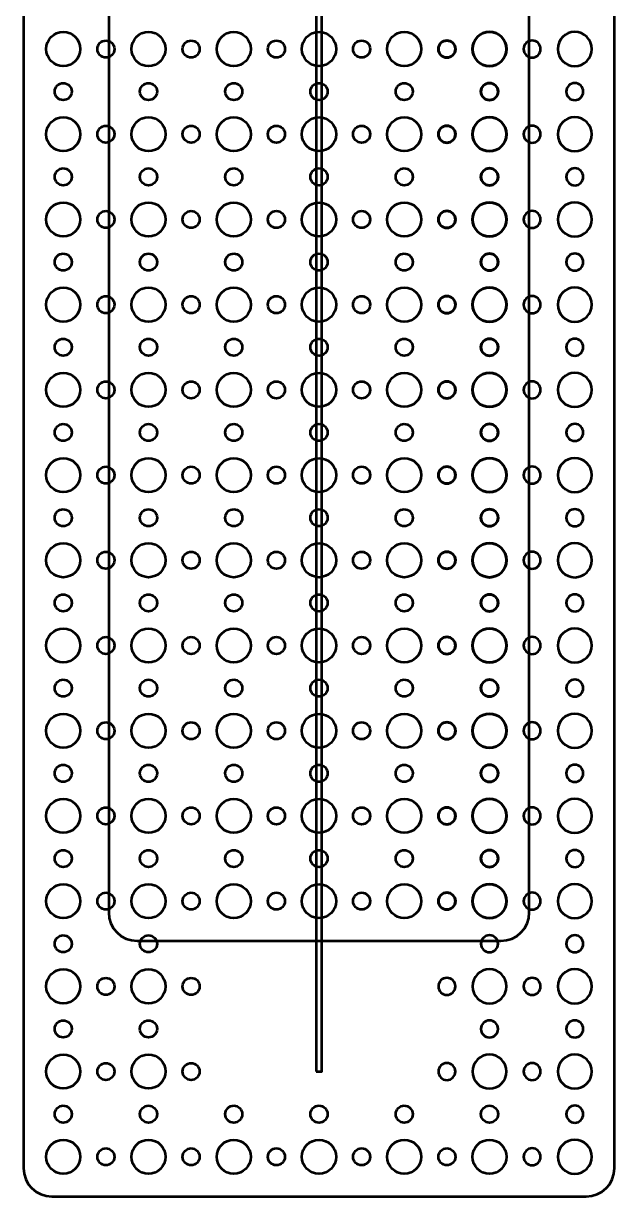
# Model space of a CAD drawing. Header units: centimetres. Extents: x -120 to 105, y -79 to 117.
# Drawn here: x 9.8 to 20.2, y -33.7 to -13.05 of the extents above; entities that cross this region are included whole.
import ezdxf

# ---------------------------------------------------------------- set-up
doc = ezdxf.new("R2010")
doc.units = ezdxf.units.CM
doc.header["$MEASUREMENT"] = 0
doc.layers.add('Layer 1', color=7, linetype='Continuous')

msp = doc.modelspace()

# ---------------------------------------------------------------- linework, layer by layer
at = {"layer": 'Layer 1', "lineweight": 53}
msp.add_lwpolyline([(14.95, -31.5001), (15.05, -31.5001), (15.05, 1.4999), (14.95, 1.4999), (14.95, -31.5001)], close=True, dxfattribs=at)
for centre, major_axis in [((10.50001, -13.50001), (0, 0.30001)), ((12.00001, -13.50001), (0, 0.30001)), ((11.25, -13.5), (0, 0.15)), ((12.75, -13.5), (0, 0.15)), ((10.5, -14.25), (0, 0.15)), ((12, -14.25), (0, 0.15)), ((10.50001, -15.00001), (0, 0.30001)), ((11.25, -15), (0, 0.15)), ((12.00001, -15.00001), (0, 0.30001)), ((12.75, -15), (0, 0.15)), ((10.5, -15.75), (0, 0.15)), ((12, -15.75), (0, 0.15)), ((10.50001, -16.50001), (0, 0.30001)), ((12.00001, -16.50001), (0, 0.30001)), ((11.25, -16.5), (0, 0.15)), ((12.75, -16.5), (0, 0.15)), ((10.5, -17.25), (0, 0.15)), ((12, -17.25), (0, 0.15)), ((10.50001, -18.00001), (0, 0.30001)), ((12.00001, -18.00001), (0, 0.30001)), ((11.25, -18), (0, 0.15)), ((12.75, -18), (0, 0.15)), ((10.5, -18.75), (0, 0.15)), ((12, -18.75), (0, 0.15)), ((10.50001, -19.50001), (0, 0.30001)), ((12.00001, -19.50001), (0, 0.30001)), ((11.25, -19.5), (0, 0.15)), ((12.75, -19.5), (0, 0.15)), ((10.5, -20.25), (0, 0.15)), ((12, -20.25), (0, 0.15)), ((10.50001, -21.00001), (0, 0.30001)), ((11.25, -21), (0, 0.15)), ((12.00001, -21.00001), (0, 0.30001)), ((12.75, -21), (0, 0.15)), ((10.5, -21.75), (0, 0.15)), ((12, -21.75), (0, 0.15)), ((10.50001, -22.50001), (0, 0.30001)), ((12.00001, -22.50001), (0, 0.30001)), ((11.25, -22.5), (0, 0.15)), ((12.75, -22.5), (0, 0.15)), ((10.5, -23.25), (0, 0.15)), ((12, -23.25), (0, 0.15)), ((10.50001, -24.00001), (0, 0.30001)), ((12.00001, -24.00001), (0, 0.30001)), ((11.25, -24), (0, 0.15)), ((12.75, -24), (0, 0.15)), ((10.5, -24.75), (0, 0.15)), ((12, -24.75), (0, 0.15)), ((10.50001, -25.50001), (0, 0.30001)), ((11.25, -25.5), (0, 0.15)), ((12.00001, -25.50001), (0, 0.30001)), ((12.75, -25.5), (0, 0.15)), ((10.5, -26.25), (0, 0.15)), ((12, -26.25), (0, 0.15)), ((10.50001, -27.00001), (0, 0.30001)), ((12.00001, -27.00001), (0, 0.30001)), ((11.25, -27), (0, 0.15)), ((12.75, -27), (0, 0.15)), ((10.5, -27.75), (0, 0.15)), ((12, -27.75), (0, 0.15)), ((10.50001, -28.50001), (0, 0.30001)), ((12.00001, -28.50001), (0, 0.30001)), ((11.25, -28.5), (0, 0.15)), ((12.75, -28.5), (0, 0.15)), ((10.5, -29.25), (0, 0.15)), ((12, -29.25), (0, 0.15)), ((10.50001, -30.00001), (0, 0.30001)), ((12.00001, -30.00001), (0, 0.30001)), ((11.25, -30), (0, 0.15)), ((12.75, -30), (0, 0.15)), ((10.5, -30.75), (0, 0.15)), ((12, -30.75), (0, 0.15)), ((10.50001, -31.50001), (0, 0.30001)), ((11.25, -31.5), (0, 0.15)), ((12.00001, -31.50001), (0, 0.30001)), ((12.75, -31.5), (0, 0.15)), ((10.5, -32.25), (0, 0.15)), ((12, -32.25), (0, 0.15)), ((13.5, -32.25), (0, 0.15)), ((15, -32.25), (0, 0.15)), ((16.5, -32.25), (0, 0.15)), ((18, -32.25), (0, 0.15)), ((10.50001, -33.00001), (0, 0.30001)), ((12.00001, -33.00001), (0, 0.30001)), ((13.50001, -33.00001), (0, 0.30001)), ((15.00001, -33.00001), (0, 0.30001)), ((16.50001, -33.00001), (0, 0.30001)), ((18.00001, -33.00001), (0, 0.30001)), ((11.25, -33), (0, 0.15)), ((12.75, -33), (0, 0.15)), ((14.25, -33), (0, 0.15)), ((15.75, -33), (0, 0.15)), ((17.25, -33), (0, 0.15))]:
    msp.add_ellipse(centre, major_axis=major_axis, ratio=1, dxfattribs=at)
at = {"layer": 'Layer 1', "color": 4, "lineweight": 53}
for centre, major_axis in [((12.00001, -13.50001), (0, 0.30001)), ((13.50001, -13.50001), (0, 0.30001)), ((15.00001, -13.50001), (0, 0.30001)), ((16.50001, -13.50001), (0, 0.30001)), ((18.00001, -13.50001), (0, 0.30001)), ((12.75, -13.5), (0, 0.15)), ((14.25, -13.5), (0, 0.15)), ((15.75, -13.5), (0, 0.15)), ((17.25, -13.5), (0, 0.15)), ((12, -14.25), (0, 0.15)), ((13.5, -14.25), (0, 0.15)), ((15, -14.25), (0, 0.15)), ((16.5, -14.25), (0, 0.15)), ((18, -14.25), (0, 0.15)), ((12.00001, -15.00001), (0, 0.30001)), ((12.75, -15), (0, 0.15)), ((13.50001, -15.00001), (0, 0.30001)), ((14.25, -15), (0, 0.15)), ((15.00001, -15.00001), (0, 0.30001)), ((15.75, -15), (0, 0.15)), ((16.50001, -15.00001), (0, 0.30001)), ((17.25, -15), (0, 0.15)), ((18.00001, -15.00001), (0, 0.30001)), ((12, -15.75), (0, 0.15)), ((13.5, -15.75), (0, 0.15)), ((15, -15.75), (0, 0.15)), ((16.5, -15.75), (0, 0.15)), ((18, -15.75), (0, 0.15)), ((12.00001, -16.50001), (0, 0.30001)), ((13.50001, -16.50001), (0, 0.30001)), ((15.00001, -16.50001), (0, 0.30001)), ((16.50001, -16.50001), (0, 0.30001)), ((18.00001, -16.50001), (0, 0.30001)), ((12.75, -16.5), (0, 0.15)), ((14.25, -16.5), (0, 0.15)), ((15.75, -16.5), (0, 0.15)), ((17.25, -16.5), (0, 0.15)), ((12, -17.25), (0, 0.15)), ((13.5, -17.25), (0, 0.15)), ((15, -17.25), (0, 0.15)), ((16.5, -17.25), (0, 0.15)), ((18, -17.25), (0, 0.15)), ((12.00001, -18.00001), (0, 0.30001)), ((13.50001, -18.00001), (0, 0.30001)), ((15.00001, -18.00001), (0, 0.30001)), ((16.50001, -18.00001), (0, 0.30001)), ((18.00001, -18.00001), (0, 0.30001)), ((12.75, -18), (0, 0.15)), ((14.25, -18), (0, 0.15)), ((15.75, -18), (0, 0.15)), ((17.25, -18), (0, 0.15)), ((12, -18.75), (0, 0.15)), ((13.5, -18.75), (0, 0.15)), ((15, -18.75), (0, 0.15)), ((16.5, -18.75), (0, 0.15)), ((18, -18.75), (0, 0.15)), ((12.00001, -19.50001), (0, 0.30001)), ((13.50001, -19.50001), (0, 0.30001)), ((15.00001, -19.50001), (0, 0.30001)), ((16.50001, -19.50001), (0, 0.30001)), ((18.00001, -19.50001), (0, 0.30001)), ((12.75, -19.5), (0, 0.15)), ((14.25, -19.5), (0, 0.15)), ((15.75, -19.5), (0, 0.15)), ((17.25, -19.5), (0, 0.15)), ((12, -20.25), (0, 0.15)), ((13.5, -20.25), (0, 0.15)), ((15, -20.25), (0, 0.15)), ((16.5, -20.25), (0, 0.15)), ((18, -20.25), (0, 0.15)), ((12.00001, -21.00001), (0, 0.30001)), ((12.75, -21), (0, 0.15)), ((13.50001, -21.00001), (0, 0.30001)), ((14.25, -21), (0, 0.15)), ((15.00001, -21.00001), (0, 0.30001)), ((15.75, -21), (0, 0.15)), ((16.50001, -21.00001), (0, 0.30001)), ((17.25, -21), (0, 0.15)), ((18.00001, -21.00001), (0, 0.30001)), ((12, -21.75), (0, 0.15)), ((13.5, -21.75), (0, 0.15)), ((15, -21.75), (0, 0.15)), ((16.5, -21.75), (0, 0.15)), ((18, -21.75), (0, 0.15)), ((12.00001, -22.50001), (0, 0.30001)), ((13.50001, -22.50001), (0, 0.30001)), ((15.00001, -22.50001), (0, 0.30001)), ((16.50001, -22.50001), (0, 0.30001)), ((18.00001, -22.50001), (0, 0.30001)), ((12.75, -22.5), (0, 0.15)), ((14.25, -22.5), (0, 0.15)), ((15.75, -22.5), (0, 0.15)), ((17.25, -22.5), (0, 0.15)), ((12, -23.25), (0, 0.15)), ((13.5, -23.25), (0, 0.15)), ((15, -23.25), (0, 0.15)), ((16.5, -23.25), (0, 0.15)), ((18, -23.25), (0, 0.15)), ((12.00001, -24.00001), (0, 0.30001)), ((13.50001, -24.00001), (0, 0.30001)), ((15.00001, -24.00001), (0, 0.30001)), ((16.50001, -24.00001), (0, 0.30001)), ((18.00001, -24.00001), (0, 0.30001)), ((12.75, -24), (0, 0.15)), ((14.25, -24), (0, 0.15)), ((15.75, -24), (0, 0.15)), ((17.25, -24), (0, 0.15)), ((12, -24.75), (0, 0.15)), ((13.5, -24.75), (0, 0.15)), ((15, -24.75), (0, 0.15)), ((16.5, -24.75), (0, 0.15)), ((18, -24.75), (0, 0.15)), ((12.00001, -25.50001), (0, 0.30001)), ((12.75, -25.5), (0, 0.15)), ((13.50001, -25.50001), (0, 0.30001)), ((14.25, -25.5), (0, 0.15)), ((15.00001, -25.50001), (0, 0.30001)), ((15.75, -25.5), (0, 0.15)), ((16.50001, -25.50001), (0, 0.30001)), ((17.25, -25.5), (0, 0.15)), ((18.00001, -25.50001), (0, 0.30001)), ((12, -26.25), (0, 0.15)), ((13.5, -26.25), (0, 0.15)), ((15, -26.25), (0, 0.15)), ((16.5, -26.25), (0, 0.15)), ((18, -26.25), (0, 0.15)), ((12.00001, -27.00001), (0, 0.30001)), ((13.50001, -27.00001), (0, 0.30001)), ((15.00001, -27.00001), (0, 0.30001)), ((16.50001, -27.00001), (0, 0.30001)), ((18.00001, -27.00001), (0, 0.30001)), ((12.75, -27), (0, 0.15)), ((14.25, -27), (0, 0.15)), ((15.75, -27), (0, 0.15)), ((17.25, -27), (0, 0.15)), ((12, -27.75), (0, 0.15)), ((13.5, -27.75), (0, 0.15)), ((15, -27.75), (0, 0.15)), ((16.5, -27.75), (0, 0.15)), ((18, -27.75), (0, 0.15)), ((12.00001, -28.50001), (0, 0.30001)), ((13.50001, -28.50001), (0, 0.30001)), ((15.00001, -28.50001), (0, 0.30001)), ((16.50001, -28.50001), (0, 0.30001)), ((18.00001, -28.50001), (0, 0.30001)), ((12.75, -28.5), (0, 0.15)), ((14.25, -28.5), (0, 0.15)), ((15.75, -28.5), (0, 0.15)), ((17.25, -28.5), (0, 0.15))]:
    msp.add_ellipse(centre, major_axis=major_axis, ratio=1, dxfattribs=at)
at = {"layer": 'Layer 1', "lineweight": 53}
for points, knots in [([(9.8, -33.2), (9.8, -33.2), (9.8, 6.2), (9.8, 6.2), (9.8, 6.2), (9.8, 6.47614), (10.02386, 6.7), (10.3, 6.7), (10.3, 6.7), (10.3, 6.7), (19.7, 6.7), (19.7, 6.7), (19.7, 6.7), (19.97614, 6.7), (20.2, 6.47614), (20.2, 6.2), (20.2, 6.2), (20.2, 6.2), (20.2, -33.2), (20.2, -33.2), (20.2, -33.2), (20.2, -33.47614), (19.97614, -33.7), (19.7, -33.7), (19.7, -33.7), (19.7, -33.7), (10.3, -33.7), (10.3, -33.7), (10.3, -33.7), (10.02386, -33.7), (9.8, -33.47614), (9.8, -33.2)], [0, 0, 0, 0, 0.11111111, 0.11111111, 0.11111111, 0.11111111, 0.22222222, 0.22222222, 0.22222222, 0.22222222, 0.33333333, 0.33333333, 0.33333333, 0.33333333, 0.44444444, 0.44444444, 0.44444444, 0.44444444, 0.55555556, 0.55555556, 0.55555556, 0.55555556, 0.66666667, 0.66666667, 0.66666667, 0.66666667, 0.77777778, 0.77777778, 0.77777778, 0.77777778, 1, 1, 1, 1]), ([(18, -13.8), (17.83431, -13.8), (17.7, -13.66569), (17.7, -13.5), (17.7, -13.5), (17.7, -13.33431), (17.83431, -13.2), (18, -13.2), (18, -13.2), (18.16569, -13.2), (18.3, -13.33431), (18.3, -13.5), (18.3, -13.5), (18.3, -13.66569), (18.16569, -13.8), (18, -13.8)], [0, 0, 0, 0, 0.2, 0.2, 0.2, 0.2, 0.4, 0.4, 0.4, 0.4, 0.6, 0.6, 0.6, 0.6, 1, 1, 1, 1]), ([(19.5, -13.8), (19.33431, -13.8), (19.2, -13.66569), (19.2, -13.5), (19.2, -13.5), (19.2, -13.33431), (19.33431, -13.2), (19.5, -13.2), (19.5, -13.2), (19.66569, -13.2), (19.8, -13.33431), (19.8, -13.5), (19.8, -13.5), (19.8, -13.66569), (19.66569, -13.8), (19.5, -13.8)], [0, 0, 0, 0, 0.2, 0.2, 0.2, 0.2, 0.4, 0.4, 0.4, 0.4, 0.6, 0.6, 0.6, 0.6, 1, 1, 1, 1]), ([(17.25, -13.65), (17.16716, -13.65), (17.1, -13.58284), (17.1, -13.5), (17.1, -13.5), (17.1, -13.41716), (17.16716, -13.35), (17.25, -13.35), (17.25, -13.35), (17.33284, -13.35), (17.4, -13.41716), (17.4, -13.5), (17.4, -13.5), (17.4, -13.58284), (17.33284, -13.65), (17.25, -13.65)], [0, 0, 0, 0, 0.2, 0.2, 0.2, 0.2, 0.4, 0.4, 0.4, 0.4, 0.6, 0.6, 0.6, 0.6, 1, 1, 1, 1]), ([(18.75, -13.65), (18.66716, -13.65), (18.6, -13.58284), (18.6, -13.5), (18.6, -13.5), (18.6, -13.41716), (18.66716, -13.35), (18.75, -13.35), (18.75, -13.35), (18.83284, -13.35), (18.9, -13.41716), (18.9, -13.5), (18.9, -13.5), (18.9, -13.58284), (18.83284, -13.65), (18.75, -13.65)], [0, 0, 0, 0, 0.2, 0.2, 0.2, 0.2, 0.4, 0.4, 0.4, 0.4, 0.6, 0.6, 0.6, 0.6, 1, 1, 1, 1]), ([(18, -14.4), (17.91716, -14.4), (17.85, -14.33284), (17.85, -14.25), (17.85, -14.25), (17.85, -14.16716), (17.91716, -14.1), (18, -14.1), (18, -14.1), (18.08284, -14.1), (18.15, -14.16716), (18.15, -14.25), (18.15, -14.25), (18.15, -14.33284), (18.08284, -14.4), (18, -14.4)], [0, 0, 0, 0, 0.2, 0.2, 0.2, 0.2, 0.4, 0.4, 0.4, 0.4, 0.6, 0.6, 0.6, 0.6, 1, 1, 1, 1]), ([(19.5, -14.4), (19.41716, -14.4), (19.35, -14.33284), (19.35, -14.25), (19.35, -14.25), (19.35, -14.16716), (19.41716, -14.1), (19.5, -14.1), (19.5, -14.1), (19.58284, -14.1), (19.65, -14.16716), (19.65, -14.25), (19.65, -14.25), (19.65, -14.33284), (19.58284, -14.4), (19.5, -14.4)], [0, 0, 0, 0, 0.2, 0.2, 0.2, 0.2, 0.4, 0.4, 0.4, 0.4, 0.6, 0.6, 0.6, 0.6, 1, 1, 1, 1]), ([(17.25, -15.15), (17.16716, -15.15), (17.1, -15.08284), (17.1, -15), (17.1, -15), (17.1, -14.91716), (17.16716, -14.85), (17.25, -14.85), (17.25, -14.85), (17.33284, -14.85), (17.4, -14.91716), (17.4, -15), (17.4, -15), (17.4, -15.08284), (17.33284, -15.15), (17.25, -15.15)], [0, 0, 0, 0, 0.2, 0.2, 0.2, 0.2, 0.4, 0.4, 0.4, 0.4, 0.6, 0.6, 0.6, 0.6, 1, 1, 1, 1]), ([(18, -15.3), (17.83431, -15.3), (17.7, -15.16569), (17.7, -15), (17.7, -15), (17.7, -14.83431), (17.83431, -14.7), (18, -14.7), (18, -14.7), (18.16569, -14.7), (18.3, -14.83431), (18.3, -15), (18.3, -15), (18.3, -15.16569), (18.16569, -15.3), (18, -15.3)], [0, 0, 0, 0, 0.2, 0.2, 0.2, 0.2, 0.4, 0.4, 0.4, 0.4, 0.6, 0.6, 0.6, 0.6, 1, 1, 1, 1]), ([(18.75, -15.15), (18.66716, -15.15), (18.6, -15.08284), (18.6, -15), (18.6, -15), (18.6, -14.91716), (18.66716, -14.85), (18.75, -14.85), (18.75, -14.85), (18.83284, -14.85), (18.9, -14.91716), (18.9, -15), (18.9, -15), (18.9, -15.08284), (18.83284, -15.15), (18.75, -15.15)], [0, 0, 0, 0, 0.2, 0.2, 0.2, 0.2, 0.4, 0.4, 0.4, 0.4, 0.6, 0.6, 0.6, 0.6, 1, 1, 1, 1]), ([(19.5, -15.3), (19.33431, -15.3), (19.2, -15.16569), (19.2, -15), (19.2, -15), (19.2, -14.83431), (19.33431, -14.7), (19.5, -14.7), (19.5, -14.7), (19.66569, -14.7), (19.8, -14.83431), (19.8, -15), (19.8, -15), (19.8, -15.16569), (19.66569, -15.3), (19.5, -15.3)], [0, 0, 0, 0, 0.2, 0.2, 0.2, 0.2, 0.4, 0.4, 0.4, 0.4, 0.6, 0.6, 0.6, 0.6, 1, 1, 1, 1]), ([(18, -15.9), (17.91716, -15.9), (17.85, -15.83284), (17.85, -15.75), (17.85, -15.75), (17.85, -15.66716), (17.91716, -15.6), (18, -15.6), (18, -15.6), (18.08284, -15.6), (18.15, -15.66716), (18.15, -15.75), (18.15, -15.75), (18.15, -15.83284), (18.08284, -15.9), (18, -15.9)], [0, 0, 0, 0, 0.2, 0.2, 0.2, 0.2, 0.4, 0.4, 0.4, 0.4, 0.6, 0.6, 0.6, 0.6, 1, 1, 1, 1]), ([(19.5, -15.9), (19.41716, -15.9), (19.35, -15.83284), (19.35, -15.75), (19.35, -15.75), (19.35, -15.66716), (19.41716, -15.6), (19.5, -15.6), (19.5, -15.6), (19.58284, -15.6), (19.65, -15.66716), (19.65, -15.75), (19.65, -15.75), (19.65, -15.83284), (19.58284, -15.9), (19.5, -15.9)], [0, 0, 0, 0, 0.2, 0.2, 0.2, 0.2, 0.4, 0.4, 0.4, 0.4, 0.6, 0.6, 0.6, 0.6, 1, 1, 1, 1]), ([(18, -16.8), (17.83431, -16.8), (17.7, -16.66569), (17.7, -16.5), (17.7, -16.5), (17.7, -16.33431), (17.83431, -16.2), (18, -16.2), (18, -16.2), (18.16569, -16.2), (18.3, -16.33431), (18.3, -16.5), (18.3, -16.5), (18.3, -16.66569), (18.16569, -16.8), (18, -16.8)], [0, 0, 0, 0, 0.2, 0.2, 0.2, 0.2, 0.4, 0.4, 0.4, 0.4, 0.6, 0.6, 0.6, 0.6, 1, 1, 1, 1]), ([(19.5, -16.8), (19.33431, -16.8), (19.2, -16.66569), (19.2, -16.5), (19.2, -16.5), (19.2, -16.33431), (19.33431, -16.2), (19.5, -16.2), (19.5, -16.2), (19.66569, -16.2), (19.8, -16.33431), (19.8, -16.5), (19.8, -16.5), (19.8, -16.66569), (19.66569, -16.8), (19.5, -16.8)], [0, 0, 0, 0, 0.2, 0.2, 0.2, 0.2, 0.4, 0.4, 0.4, 0.4, 0.6, 0.6, 0.6, 0.6, 1, 1, 1, 1]), ([(17.25, -16.65), (17.16716, -16.65), (17.1, -16.58284), (17.1, -16.5), (17.1, -16.5), (17.1, -16.41716), (17.16716, -16.35), (17.25, -16.35), (17.25, -16.35), (17.33284, -16.35), (17.4, -16.41716), (17.4, -16.5), (17.4, -16.5), (17.4, -16.58284), (17.33284, -16.65), (17.25, -16.65)], [0, 0, 0, 0, 0.2, 0.2, 0.2, 0.2, 0.4, 0.4, 0.4, 0.4, 0.6, 0.6, 0.6, 0.6, 1, 1, 1, 1]), ([(18.75, -16.65), (18.66716, -16.65), (18.6, -16.58284), (18.6, -16.5), (18.6, -16.5), (18.6, -16.41716), (18.66716, -16.35), (18.75, -16.35), (18.75, -16.35), (18.83284, -16.35), (18.9, -16.41716), (18.9, -16.5), (18.9, -16.5), (18.9, -16.58284), (18.83284, -16.65), (18.75, -16.65)], [0, 0, 0, 0, 0.2, 0.2, 0.2, 0.2, 0.4, 0.4, 0.4, 0.4, 0.6, 0.6, 0.6, 0.6, 1, 1, 1, 1]), ([(18, -17.4), (17.91716, -17.4), (17.85, -17.33284), (17.85, -17.25), (17.85, -17.25), (17.85, -17.16716), (17.91716, -17.1), (18, -17.1), (18, -17.1), (18.08284, -17.1), (18.15, -17.16716), (18.15, -17.25), (18.15, -17.25), (18.15, -17.33284), (18.08284, -17.4), (18, -17.4)], [0, 0, 0, 0, 0.2, 0.2, 0.2, 0.2, 0.4, 0.4, 0.4, 0.4, 0.6, 0.6, 0.6, 0.6, 1, 1, 1, 1]), ([(19.5, -17.4), (19.41716, -17.4), (19.35, -17.33284), (19.35, -17.25), (19.35, -17.25), (19.35, -17.16716), (19.41716, -17.1), (19.5, -17.1), (19.5, -17.1), (19.58284, -17.1), (19.65, -17.16716), (19.65, -17.25), (19.65, -17.25), (19.65, -17.33284), (19.58284, -17.4), (19.5, -17.4)], [0, 0, 0, 0, 0.2, 0.2, 0.2, 0.2, 0.4, 0.4, 0.4, 0.4, 0.6, 0.6, 0.6, 0.6, 1, 1, 1, 1]), ([(18, -18.3), (17.83431, -18.3), (17.7, -18.16569), (17.7, -18), (17.7, -18), (17.7, -17.83431), (17.83431, -17.7), (18, -17.7), (18, -17.7), (18.16569, -17.7), (18.3, -17.83431), (18.3, -18), (18.3, -18), (18.3, -18.16569), (18.16569, -18.3), (18, -18.3)], [0, 0, 0, 0, 0.2, 0.2, 0.2, 0.2, 0.4, 0.4, 0.4, 0.4, 0.6, 0.6, 0.6, 0.6, 1, 1, 1, 1]), ([(19.5, -18.3), (19.33431, -18.3), (19.2, -18.16569), (19.2, -18), (19.2, -18), (19.2, -17.83431), (19.33431, -17.7), (19.5, -17.7), (19.5, -17.7), (19.66569, -17.7), (19.8, -17.83431), (19.8, -18), (19.8, -18), (19.8, -18.16569), (19.66569, -18.3), (19.5, -18.3)], [0, 0, 0, 0, 0.2, 0.2, 0.2, 0.2, 0.4, 0.4, 0.4, 0.4, 0.6, 0.6, 0.6, 0.6, 1, 1, 1, 1]), ([(17.25, -18.15), (17.16716, -18.15), (17.1, -18.08284), (17.1, -18), (17.1, -18), (17.1, -17.91716), (17.16716, -17.85), (17.25, -17.85), (17.25, -17.85), (17.33284, -17.85), (17.4, -17.91716), (17.4, -18), (17.4, -18), (17.4, -18.08284), (17.33284, -18.15), (17.25, -18.15)], [0, 0, 0, 0, 0.2, 0.2, 0.2, 0.2, 0.4, 0.4, 0.4, 0.4, 0.6, 0.6, 0.6, 0.6, 1, 1, 1, 1]), ([(18.75, -18.15), (18.66716, -18.15), (18.6, -18.08284), (18.6, -18), (18.6, -18), (18.6, -17.91716), (18.66716, -17.85), (18.75, -17.85), (18.75, -17.85), (18.83284, -17.85), (18.9, -17.91716), (18.9, -18), (18.9, -18), (18.9, -18.08284), (18.83284, -18.15), (18.75, -18.15)], [0, 0, 0, 0, 0.2, 0.2, 0.2, 0.2, 0.4, 0.4, 0.4, 0.4, 0.6, 0.6, 0.6, 0.6, 1, 1, 1, 1]), ([(18, -18.9), (17.91716, -18.9), (17.85, -18.83284), (17.85, -18.75), (17.85, -18.75), (17.85, -18.66716), (17.91716, -18.6), (18, -18.6), (18, -18.6), (18.08284, -18.6), (18.15, -18.66716), (18.15, -18.75), (18.15, -18.75), (18.15, -18.83284), (18.08284, -18.9), (18, -18.9)], [0, 0, 0, 0, 0.2, 0.2, 0.2, 0.2, 0.4, 0.4, 0.4, 0.4, 0.6, 0.6, 0.6, 0.6, 1, 1, 1, 1]), ([(19.5, -18.9), (19.41716, -18.9), (19.35, -18.83284), (19.35, -18.75), (19.35, -18.75), (19.35, -18.66716), (19.41716, -18.6), (19.5, -18.6), (19.5, -18.6), (19.58284, -18.6), (19.65, -18.66716), (19.65, -18.75), (19.65, -18.75), (19.65, -18.83284), (19.58284, -18.9), (19.5, -18.9)], [0, 0, 0, 0, 0.2, 0.2, 0.2, 0.2, 0.4, 0.4, 0.4, 0.4, 0.6, 0.6, 0.6, 0.6, 1, 1, 1, 1]), ([(18, -19.8), (17.83431, -19.8), (17.7, -19.66569), (17.7, -19.5), (17.7, -19.5), (17.7, -19.33431), (17.83431, -19.2), (18, -19.2), (18, -19.2), (18.16569, -19.2), (18.3, -19.33431), (18.3, -19.5), (18.3, -19.5), (18.3, -19.66569), (18.16569, -19.8), (18, -19.8)], [0, 0, 0, 0, 0.2, 0.2, 0.2, 0.2, 0.4, 0.4, 0.4, 0.4, 0.6, 0.6, 0.6, 0.6, 1, 1, 1, 1]), ([(19.5, -19.8), (19.33431, -19.8), (19.2, -19.66569), (19.2, -19.5), (19.2, -19.5), (19.2, -19.33431), (19.33431, -19.2), (19.5, -19.2), (19.5, -19.2), (19.66569, -19.2), (19.8, -19.33431), (19.8, -19.5), (19.8, -19.5), (19.8, -19.66569), (19.66569, -19.8), (19.5, -19.8)], [0, 0, 0, 0, 0.2, 0.2, 0.2, 0.2, 0.4, 0.4, 0.4, 0.4, 0.6, 0.6, 0.6, 0.6, 1, 1, 1, 1]), ([(17.25, -19.65), (17.16716, -19.65), (17.1, -19.58284), (17.1, -19.5), (17.1, -19.5), (17.1, -19.41716), (17.16716, -19.35), (17.25, -19.35), (17.25, -19.35), (17.33284, -19.35), (17.4, -19.41716), (17.4, -19.5), (17.4, -19.5), (17.4, -19.58284), (17.33284, -19.65), (17.25, -19.65)], [0, 0, 0, 0, 0.2, 0.2, 0.2, 0.2, 0.4, 0.4, 0.4, 0.4, 0.6, 0.6, 0.6, 0.6, 1, 1, 1, 1]), ([(18.75, -19.65), (18.66716, -19.65), (18.6, -19.58284), (18.6, -19.5), (18.6, -19.5), (18.6, -19.41716), (18.66716, -19.35), (18.75, -19.35), (18.75, -19.35), (18.83284, -19.35), (18.9, -19.41716), (18.9, -19.5), (18.9, -19.5), (18.9, -19.58284), (18.83284, -19.65), (18.75, -19.65)], [0, 0, 0, 0, 0.2, 0.2, 0.2, 0.2, 0.4, 0.4, 0.4, 0.4, 0.6, 0.6, 0.6, 0.6, 1, 1, 1, 1]), ([(18, -20.4), (17.91716, -20.4), (17.85, -20.33284), (17.85, -20.25), (17.85, -20.25), (17.85, -20.16716), (17.91716, -20.1), (18, -20.1), (18, -20.1), (18.08284, -20.1), (18.15, -20.16716), (18.15, -20.25), (18.15, -20.25), (18.15, -20.33284), (18.08284, -20.4), (18, -20.4)], [0, 0, 0, 0, 0.2, 0.2, 0.2, 0.2, 0.4, 0.4, 0.4, 0.4, 0.6, 0.6, 0.6, 0.6, 1, 1, 1, 1]), ([(19.5, -20.4), (19.41716, -20.4), (19.35, -20.33284), (19.35, -20.25), (19.35, -20.25), (19.35, -20.16716), (19.41716, -20.1), (19.5, -20.1), (19.5, -20.1), (19.58284, -20.1), (19.65, -20.16716), (19.65, -20.25), (19.65, -20.25), (19.65, -20.33284), (19.58284, -20.4), (19.5, -20.4)], [0, 0, 0, 0, 0.2, 0.2, 0.2, 0.2, 0.4, 0.4, 0.4, 0.4, 0.6, 0.6, 0.6, 0.6, 1, 1, 1, 1]), ([(17.25, -21.15), (17.16716, -21.15), (17.1, -21.08284), (17.1, -21), (17.1, -21), (17.1, -20.91716), (17.16716, -20.85), (17.25, -20.85), (17.25, -20.85), (17.33284, -20.85), (17.4, -20.91716), (17.4, -21), (17.4, -21), (17.4, -21.08284), (17.33284, -21.15), (17.25, -21.15)], [0, 0, 0, 0, 0.2, 0.2, 0.2, 0.2, 0.4, 0.4, 0.4, 0.4, 0.6, 0.6, 0.6, 0.6, 1, 1, 1, 1]), ([(18, -21.3), (17.83431, -21.3), (17.7, -21.16569), (17.7, -21), (17.7, -21), (17.7, -20.83431), (17.83431, -20.7), (18, -20.7), (18, -20.7), (18.16569, -20.7), (18.3, -20.83431), (18.3, -21), (18.3, -21), (18.3, -21.16569), (18.16569, -21.3), (18, -21.3)], [0, 0, 0, 0, 0.2, 0.2, 0.2, 0.2, 0.4, 0.4, 0.4, 0.4, 0.6, 0.6, 0.6, 0.6, 1, 1, 1, 1]), ([(18.75, -21.15), (18.66716, -21.15), (18.6, -21.08284), (18.6, -21), (18.6, -21), (18.6, -20.91716), (18.66716, -20.85), (18.75, -20.85), (18.75, -20.85), (18.83284, -20.85), (18.9, -20.91716), (18.9, -21), (18.9, -21), (18.9, -21.08284), (18.83284, -21.15), (18.75, -21.15)], [0, 0, 0, 0, 0.2, 0.2, 0.2, 0.2, 0.4, 0.4, 0.4, 0.4, 0.6, 0.6, 0.6, 0.6, 1, 1, 1, 1]), ([(19.5, -21.3), (19.33431, -21.3), (19.2, -21.16569), (19.2, -21), (19.2, -21), (19.2, -20.83431), (19.33431, -20.7), (19.5, -20.7), (19.5, -20.7), (19.66569, -20.7), (19.8, -20.83431), (19.8, -21), (19.8, -21), (19.8, -21.16569), (19.66569, -21.3), (19.5, -21.3)], [0, 0, 0, 0, 0.2, 0.2, 0.2, 0.2, 0.4, 0.4, 0.4, 0.4, 0.6, 0.6, 0.6, 0.6, 1, 1, 1, 1]), ([(18, -21.9), (17.91716, -21.9), (17.85, -21.83284), (17.85, -21.75), (17.85, -21.75), (17.85, -21.66716), (17.91716, -21.6), (18, -21.6), (18, -21.6), (18.08284, -21.6), (18.15, -21.66716), (18.15, -21.75), (18.15, -21.75), (18.15, -21.83284), (18.08284, -21.9), (18, -21.9)], [0, 0, 0, 0, 0.2, 0.2, 0.2, 0.2, 0.4, 0.4, 0.4, 0.4, 0.6, 0.6, 0.6, 0.6, 1, 1, 1, 1]), ([(19.5, -21.9), (19.41716, -21.9), (19.35, -21.83284), (19.35, -21.75), (19.35, -21.75), (19.35, -21.66716), (19.41716, -21.6), (19.5, -21.6), (19.5, -21.6), (19.58284, -21.6), (19.65, -21.66716), (19.65, -21.75), (19.65, -21.75), (19.65, -21.83284), (19.58284, -21.9), (19.5, -21.9)], [0, 0, 0, 0, 0.2, 0.2, 0.2, 0.2, 0.4, 0.4, 0.4, 0.4, 0.6, 0.6, 0.6, 0.6, 1, 1, 1, 1]), ([(18, -22.8), (17.83431, -22.8), (17.7, -22.66569), (17.7, -22.5), (17.7, -22.5), (17.7, -22.33431), (17.83431, -22.2), (18, -22.2), (18, -22.2), (18.16569, -22.2), (18.3, -22.33431), (18.3, -22.5), (18.3, -22.5), (18.3, -22.66569), (18.16569, -22.8), (18, -22.8)], [0, 0, 0, 0, 0.2, 0.2, 0.2, 0.2, 0.4, 0.4, 0.4, 0.4, 0.6, 0.6, 0.6, 0.6, 1, 1, 1, 1]), ([(19.5, -22.8), (19.33431, -22.8), (19.2, -22.66569), (19.2, -22.5), (19.2, -22.5), (19.2, -22.33431), (19.33431, -22.2), (19.5, -22.2), (19.5, -22.2), (19.66569, -22.2), (19.8, -22.33431), (19.8, -22.5), (19.8, -22.5), (19.8, -22.66569), (19.66569, -22.8), (19.5, -22.8)], [0, 0, 0, 0, 0.2, 0.2, 0.2, 0.2, 0.4, 0.4, 0.4, 0.4, 0.6, 0.6, 0.6, 0.6, 1, 1, 1, 1]), ([(17.25, -22.65), (17.16716, -22.65), (17.1, -22.58284), (17.1, -22.5), (17.1, -22.5), (17.1, -22.41716), (17.16716, -22.35), (17.25, -22.35), (17.25, -22.35), (17.33284, -22.35), (17.4, -22.41716), (17.4, -22.5), (17.4, -22.5), (17.4, -22.58284), (17.33284, -22.65), (17.25, -22.65)], [0, 0, 0, 0, 0.2, 0.2, 0.2, 0.2, 0.4, 0.4, 0.4, 0.4, 0.6, 0.6, 0.6, 0.6, 1, 1, 1, 1]), ([(18.75, -22.65), (18.66716, -22.65), (18.6, -22.58284), (18.6, -22.5), (18.6, -22.5), (18.6, -22.41716), (18.66716, -22.35), (18.75, -22.35), (18.75, -22.35), (18.83284, -22.35), (18.9, -22.41716), (18.9, -22.5), (18.9, -22.5), (18.9, -22.58284), (18.83284, -22.65), (18.75, -22.65)], [0, 0, 0, 0, 0.2, 0.2, 0.2, 0.2, 0.4, 0.4, 0.4, 0.4, 0.6, 0.6, 0.6, 0.6, 1, 1, 1, 1]), ([(18, -23.4), (17.91716, -23.4), (17.85, -23.33284), (17.85, -23.25), (17.85, -23.25), (17.85, -23.16716), (17.91716, -23.1), (18, -23.1), (18, -23.1), (18.08284, -23.1), (18.15, -23.16716), (18.15, -23.25), (18.15, -23.25), (18.15, -23.33284), (18.08284, -23.4), (18, -23.4)], [0, 0, 0, 0, 0.2, 0.2, 0.2, 0.2, 0.4, 0.4, 0.4, 0.4, 0.6, 0.6, 0.6, 0.6, 1, 1, 1, 1]), ([(19.5, -23.4), (19.41716, -23.4), (19.35, -23.33284), (19.35, -23.25), (19.35, -23.25), (19.35, -23.16716), (19.41716, -23.1), (19.5, -23.1), (19.5, -23.1), (19.58284, -23.1), (19.65, -23.16716), (19.65, -23.25), (19.65, -23.25), (19.65, -23.33284), (19.58284, -23.4), (19.5, -23.4)], [0, 0, 0, 0, 0.2, 0.2, 0.2, 0.2, 0.4, 0.4, 0.4, 0.4, 0.6, 0.6, 0.6, 0.6, 1, 1, 1, 1]), ([(18, -24.3), (17.83431, -24.3), (17.7, -24.16569), (17.7, -24), (17.7, -24), (17.7, -23.83431), (17.83431, -23.7), (18, -23.7), (18, -23.7), (18.16569, -23.7), (18.3, -23.83431), (18.3, -24), (18.3, -24), (18.3, -24.16569), (18.16569, -24.3), (18, -24.3)], [0, 0, 0, 0, 0.2, 0.2, 0.2, 0.2, 0.4, 0.4, 0.4, 0.4, 0.6, 0.6, 0.6, 0.6, 1, 1, 1, 1]), ([(19.5, -24.3), (19.33431, -24.3), (19.2, -24.16569), (19.2, -24), (19.2, -24), (19.2, -23.83431), (19.33431, -23.7), (19.5, -23.7), (19.5, -23.7), (19.66569, -23.7), (19.8, -23.83431), (19.8, -24), (19.8, -24), (19.8, -24.16569), (19.66569, -24.3), (19.5, -24.3)], [0, 0, 0, 0, 0.2, 0.2, 0.2, 0.2, 0.4, 0.4, 0.4, 0.4, 0.6, 0.6, 0.6, 0.6, 1, 1, 1, 1]), ([(17.25, -24.15), (17.16716, -24.15), (17.1, -24.08284), (17.1, -24), (17.1, -24), (17.1, -23.91716), (17.16716, -23.85), (17.25, -23.85), (17.25, -23.85), (17.33284, -23.85), (17.4, -23.91716), (17.4, -24), (17.4, -24), (17.4, -24.08284), (17.33284, -24.15), (17.25, -24.15)], [0, 0, 0, 0, 0.2, 0.2, 0.2, 0.2, 0.4, 0.4, 0.4, 0.4, 0.6, 0.6, 0.6, 0.6, 1, 1, 1, 1]), ([(18.75, -24.15), (18.66716, -24.15), (18.6, -24.08284), (18.6, -24), (18.6, -24), (18.6, -23.91716), (18.66716, -23.85), (18.75, -23.85), (18.75, -23.85), (18.83284, -23.85), (18.9, -23.91716), (18.9, -24), (18.9, -24), (18.9, -24.08284), (18.83284, -24.15), (18.75, -24.15)], [0, 0, 0, 0, 0.2, 0.2, 0.2, 0.2, 0.4, 0.4, 0.4, 0.4, 0.6, 0.6, 0.6, 0.6, 1, 1, 1, 1]), ([(18, -24.9), (17.91716, -24.9), (17.85, -24.83284), (17.85, -24.75), (17.85, -24.75), (17.85, -24.66716), (17.91716, -24.6), (18, -24.6), (18, -24.6), (18.08284, -24.6), (18.15, -24.66716), (18.15, -24.75), (18.15, -24.75), (18.15, -24.83284), (18.08284, -24.9), (18, -24.9)], [0, 0, 0, 0, 0.2, 0.2, 0.2, 0.2, 0.4, 0.4, 0.4, 0.4, 0.6, 0.6, 0.6, 0.6, 1, 1, 1, 1]), ([(19.5, -24.9), (19.41716, -24.9), (19.35, -24.83284), (19.35, -24.75), (19.35, -24.75), (19.35, -24.66716), (19.41716, -24.6), (19.5, -24.6), (19.5, -24.6), (19.58284, -24.6), (19.65, -24.66716), (19.65, -24.75), (19.65, -24.75), (19.65, -24.83284), (19.58284, -24.9), (19.5, -24.9)], [0, 0, 0, 0, 0.2, 0.2, 0.2, 0.2, 0.4, 0.4, 0.4, 0.4, 0.6, 0.6, 0.6, 0.6, 1, 1, 1, 1]), ([(17.25, -25.65), (17.16716, -25.65), (17.1, -25.58284), (17.1, -25.5), (17.1, -25.5), (17.1, -25.41716), (17.16716, -25.35), (17.25, -25.35), (17.25, -25.35), (17.33284, -25.35), (17.4, -25.41716), (17.4, -25.5), (17.4, -25.5), (17.4, -25.58284), (17.33284, -25.65), (17.25, -25.65)], [0, 0, 0, 0, 0.2, 0.2, 0.2, 0.2, 0.4, 0.4, 0.4, 0.4, 0.6, 0.6, 0.6, 0.6, 1, 1, 1, 1]), ([(18, -25.8), (17.83431, -25.8), (17.7, -25.66569), (17.7, -25.5), (17.7, -25.5), (17.7, -25.33431), (17.83431, -25.2), (18, -25.2), (18, -25.2), (18.16569, -25.2), (18.3, -25.33431), (18.3, -25.5), (18.3, -25.5), (18.3, -25.66569), (18.16569, -25.8), (18, -25.8)], [0, 0, 0, 0, 0.2, 0.2, 0.2, 0.2, 0.4, 0.4, 0.4, 0.4, 0.6, 0.6, 0.6, 0.6, 1, 1, 1, 1]), ([(18.75, -25.65), (18.66716, -25.65), (18.6, -25.58284), (18.6, -25.5), (18.6, -25.5), (18.6, -25.41716), (18.66716, -25.35), (18.75, -25.35), (18.75, -25.35), (18.83284, -25.35), (18.9, -25.41716), (18.9, -25.5), (18.9, -25.5), (18.9, -25.58284), (18.83284, -25.65), (18.75, -25.65)], [0, 0, 0, 0, 0.2, 0.2, 0.2, 0.2, 0.4, 0.4, 0.4, 0.4, 0.6, 0.6, 0.6, 0.6, 1, 1, 1, 1]), ([(19.5, -25.8), (19.33431, -25.8), (19.2, -25.66569), (19.2, -25.5), (19.2, -25.5), (19.2, -25.33431), (19.33431, -25.2), (19.5, -25.2), (19.5, -25.2), (19.66569, -25.2), (19.8, -25.33431), (19.8, -25.5), (19.8, -25.5), (19.8, -25.66569), (19.66569, -25.8), (19.5, -25.8)], [0, 0, 0, 0, 0.2, 0.2, 0.2, 0.2, 0.4, 0.4, 0.4, 0.4, 0.6, 0.6, 0.6, 0.6, 1, 1, 1, 1]), ([(18, -26.4), (17.91716, -26.4), (17.85, -26.33284), (17.85, -26.25), (17.85, -26.25), (17.85, -26.16716), (17.91716, -26.1), (18, -26.1), (18, -26.1), (18.08284, -26.1), (18.15, -26.16716), (18.15, -26.25), (18.15, -26.25), (18.15, -26.33284), (18.08284, -26.4), (18, -26.4)], [0, 0, 0, 0, 0.2, 0.2, 0.2, 0.2, 0.4, 0.4, 0.4, 0.4, 0.6, 0.6, 0.6, 0.6, 1, 1, 1, 1]), ([(19.5, -26.4), (19.41716, -26.4), (19.35, -26.33284), (19.35, -26.25), (19.35, -26.25), (19.35, -26.16716), (19.41716, -26.1), (19.5, -26.1), (19.5, -26.1), (19.58284, -26.1), (19.65, -26.16716), (19.65, -26.25), (19.65, -26.25), (19.65, -26.33284), (19.58284, -26.4), (19.5, -26.4)], [0, 0, 0, 0, 0.2, 0.2, 0.2, 0.2, 0.4, 0.4, 0.4, 0.4, 0.6, 0.6, 0.6, 0.6, 1, 1, 1, 1]), ([(18, -27.3), (17.83431, -27.3), (17.7, -27.16569), (17.7, -27), (17.7, -27), (17.7, -26.83431), (17.83431, -26.7), (18, -26.7), (18, -26.7), (18.16569, -26.7), (18.3, -26.83431), (18.3, -27), (18.3, -27), (18.3, -27.16569), (18.16569, -27.3), (18, -27.3)], [0, 0, 0, 0, 0.2, 0.2, 0.2, 0.2, 0.4, 0.4, 0.4, 0.4, 0.6, 0.6, 0.6, 0.6, 1, 1, 1, 1]), ([(19.5, -27.3), (19.33431, -27.3), (19.2, -27.16569), (19.2, -27), (19.2, -27), (19.2, -26.83431), (19.33431, -26.7), (19.5, -26.7), (19.5, -26.7), (19.66569, -26.7), (19.8, -26.83431), (19.8, -27), (19.8, -27), (19.8, -27.16569), (19.66569, -27.3), (19.5, -27.3)], [0, 0, 0, 0, 0.2, 0.2, 0.2, 0.2, 0.4, 0.4, 0.4, 0.4, 0.6, 0.6, 0.6, 0.6, 1, 1, 1, 1]), ([(17.25, -27.15), (17.16716, -27.15), (17.1, -27.08284), (17.1, -27), (17.1, -27), (17.1, -26.91716), (17.16716, -26.85), (17.25, -26.85), (17.25, -26.85), (17.33284, -26.85), (17.4, -26.91716), (17.4, -27), (17.4, -27), (17.4, -27.08284), (17.33284, -27.15), (17.25, -27.15)], [0, 0, 0, 0, 0.2, 0.2, 0.2, 0.2, 0.4, 0.4, 0.4, 0.4, 0.6, 0.6, 0.6, 0.6, 1, 1, 1, 1]), ([(18.75, -27.15), (18.66716, -27.15), (18.6, -27.08284), (18.6, -27), (18.6, -27), (18.6, -26.91716), (18.66716, -26.85), (18.75, -26.85), (18.75, -26.85), (18.83284, -26.85), (18.9, -26.91716), (18.9, -27), (18.9, -27), (18.9, -27.08284), (18.83284, -27.15), (18.75, -27.15)], [0, 0, 0, 0, 0.2, 0.2, 0.2, 0.2, 0.4, 0.4, 0.4, 0.4, 0.6, 0.6, 0.6, 0.6, 1, 1, 1, 1]), ([(18, -27.9), (17.91716, -27.9), (17.85, -27.83284), (17.85, -27.75), (17.85, -27.75), (17.85, -27.66716), (17.91716, -27.6), (18, -27.6), (18, -27.6), (18.08284, -27.6), (18.15, -27.66716), (18.15, -27.75), (18.15, -27.75), (18.15, -27.83284), (18.08284, -27.9), (18, -27.9)], [0, 0, 0, 0, 0.2, 0.2, 0.2, 0.2, 0.4, 0.4, 0.4, 0.4, 0.6, 0.6, 0.6, 0.6, 1, 1, 1, 1]), ([(19.5, -27.9), (19.41716, -27.9), (19.35, -27.83284), (19.35, -27.75), (19.35, -27.75), (19.35, -27.66716), (19.41716, -27.6), (19.5, -27.6), (19.5, -27.6), (19.58284, -27.6), (19.65, -27.66716), (19.65, -27.75), (19.65, -27.75), (19.65, -27.83284), (19.58284, -27.9), (19.5, -27.9)], [0, 0, 0, 0, 0.2, 0.2, 0.2, 0.2, 0.4, 0.4, 0.4, 0.4, 0.6, 0.6, 0.6, 0.6, 1, 1, 1, 1]), ([(18, -28.8), (17.83431, -28.8), (17.7, -28.66569), (17.7, -28.5), (17.7, -28.5), (17.7, -28.33431), (17.83431, -28.2), (18, -28.2), (18, -28.2), (18.16569, -28.2), (18.3, -28.33431), (18.3, -28.5), (18.3, -28.5), (18.3, -28.66569), (18.16569, -28.8), (18, -28.8)], [0, 0, 0, 0, 0.2, 0.2, 0.2, 0.2, 0.4, 0.4, 0.4, 0.4, 0.6, 0.6, 0.6, 0.6, 1, 1, 1, 1]), ([(19.5, -28.8), (19.33431, -28.8), (19.2, -28.66569), (19.2, -28.5), (19.2, -28.5), (19.2, -28.33431), (19.33431, -28.2), (19.5, -28.2), (19.5, -28.2), (19.66569, -28.2), (19.8, -28.33431), (19.8, -28.5), (19.8, -28.5), (19.8, -28.66569), (19.66569, -28.8), (19.5, -28.8)], [0, 0, 0, 0, 0.2, 0.2, 0.2, 0.2, 0.4, 0.4, 0.4, 0.4, 0.6, 0.6, 0.6, 0.6, 1, 1, 1, 1]), ([(17.25, -28.65), (17.16716, -28.65), (17.1, -28.58284), (17.1, -28.5), (17.1, -28.5), (17.1, -28.41716), (17.16716, -28.35), (17.25, -28.35), (17.25, -28.35), (17.33284, -28.35), (17.4, -28.41716), (17.4, -28.5), (17.4, -28.5), (17.4, -28.58284), (17.33284, -28.65), (17.25, -28.65)], [0, 0, 0, 0, 0.2, 0.2, 0.2, 0.2, 0.4, 0.4, 0.4, 0.4, 0.6, 0.6, 0.6, 0.6, 1, 1, 1, 1]), ([(18.75, -28.65), (18.66716, -28.65), (18.6, -28.58284), (18.6, -28.5), (18.6, -28.5), (18.6, -28.41716), (18.66716, -28.35), (18.75, -28.35), (18.75, -28.35), (18.83284, -28.35), (18.9, -28.41716), (18.9, -28.5), (18.9, -28.5), (18.9, -28.58284), (18.83284, -28.65), (18.75, -28.65)], [0, 0, 0, 0, 0.2, 0.2, 0.2, 0.2, 0.4, 0.4, 0.4, 0.4, 0.6, 0.6, 0.6, 0.6, 1, 1, 1, 1]), ([(18, -29.4), (17.91716, -29.4), (17.85, -29.33284), (17.85, -29.25), (17.85, -29.25), (17.85, -29.16716), (17.91716, -29.1), (18, -29.1), (18, -29.1), (18.08284, -29.1), (18.15, -29.16716), (18.15, -29.25), (18.15, -29.25), (18.15, -29.33284), (18.08284, -29.4), (18, -29.4)], [0, 0, 0, 0, 0.2, 0.2, 0.2, 0.2, 0.4, 0.4, 0.4, 0.4, 0.6, 0.6, 0.6, 0.6, 1, 1, 1, 1]), ([(19.5, -29.4), (19.41716, -29.4), (19.35, -29.33284), (19.35, -29.25), (19.35, -29.25), (19.35, -29.16716), (19.41716, -29.1), (19.5, -29.1), (19.5, -29.1), (19.58284, -29.1), (19.65, -29.16716), (19.65, -29.25), (19.65, -29.25), (19.65, -29.33284), (19.58284, -29.4), (19.5, -29.4)], [0, 0, 0, 0, 0.2, 0.2, 0.2, 0.2, 0.4, 0.4, 0.4, 0.4, 0.6, 0.6, 0.6, 0.6, 1, 1, 1, 1]), ([(18, -30.3), (17.83431, -30.3), (17.7, -30.16569), (17.7, -30), (17.7, -30), (17.7, -29.83431), (17.83431, -29.7), (18, -29.7), (18, -29.7), (18.16569, -29.7), (18.3, -29.83431), (18.3, -30), (18.3, -30), (18.3, -30.16569), (18.16569, -30.3), (18, -30.3)], [0, 0, 0, 0, 0.2, 0.2, 0.2, 0.2, 0.4, 0.4, 0.4, 0.4, 0.6, 0.6, 0.6, 0.6, 1, 1, 1, 1]), ([(19.5, -30.3), (19.33431, -30.3), (19.2, -30.16569), (19.2, -30), (19.2, -30), (19.2, -29.83431), (19.33431, -29.7), (19.5, -29.7), (19.5, -29.7), (19.66569, -29.7), (19.8, -29.83431), (19.8, -30), (19.8, -30), (19.8, -30.16569), (19.66569, -30.3), (19.5, -30.3)], [0, 0, 0, 0, 0.2, 0.2, 0.2, 0.2, 0.4, 0.4, 0.4, 0.4, 0.6, 0.6, 0.6, 0.6, 1, 1, 1, 1]), ([(17.25, -30.15), (17.16716, -30.15), (17.1, -30.08284), (17.1, -30), (17.1, -30), (17.1, -29.91716), (17.16716, -29.85), (17.25, -29.85), (17.25, -29.85), (17.33284, -29.85), (17.4, -29.91716), (17.4, -30), (17.4, -30), (17.4, -30.08284), (17.33284, -30.15), (17.25, -30.15)], [0, 0, 0, 0, 0.2, 0.2, 0.2, 0.2, 0.4, 0.4, 0.4, 0.4, 0.6, 0.6, 0.6, 0.6, 1, 1, 1, 1]), ([(18.75, -30.15), (18.66716, -30.15), (18.6, -30.08284), (18.6, -30), (18.6, -30), (18.6, -29.91716), (18.66716, -29.85), (18.75, -29.85), (18.75, -29.85), (18.83284, -29.85), (18.9, -29.91716), (18.9, -30), (18.9, -30), (18.9, -30.08284), (18.83284, -30.15), (18.75, -30.15)], [0, 0, 0, 0, 0.2, 0.2, 0.2, 0.2, 0.4, 0.4, 0.4, 0.4, 0.6, 0.6, 0.6, 0.6, 1, 1, 1, 1]), ([(18, -30.9), (17.91716, -30.9), (17.85, -30.83284), (17.85, -30.75), (17.85, -30.75), (17.85, -30.66716), (17.91716, -30.6), (18, -30.6), (18, -30.6), (18.08284, -30.6), (18.15, -30.66716), (18.15, -30.75), (18.15, -30.75), (18.15, -30.83284), (18.08284, -30.9), (18, -30.9)], [0, 0, 0, 0, 0.2, 0.2, 0.2, 0.2, 0.4, 0.4, 0.4, 0.4, 0.6, 0.6, 0.6, 0.6, 1, 1, 1, 1]), ([(19.5, -30.9), (19.41716, -30.9), (19.35, -30.83284), (19.35, -30.75), (19.35, -30.75), (19.35, -30.66716), (19.41716, -30.6), (19.5, -30.6), (19.5, -30.6), (19.58284, -30.6), (19.65, -30.66716), (19.65, -30.75), (19.65, -30.75), (19.65, -30.83284), (19.58284, -30.9), (19.5, -30.9)], [0, 0, 0, 0, 0.2, 0.2, 0.2, 0.2, 0.4, 0.4, 0.4, 0.4, 0.6, 0.6, 0.6, 0.6, 1, 1, 1, 1]), ([(17.25, -31.65), (17.16716, -31.65), (17.1, -31.58284), (17.1, -31.5), (17.1, -31.5), (17.1, -31.41716), (17.16716, -31.35), (17.25, -31.35), (17.25, -31.35), (17.33284, -31.35), (17.4, -31.41716), (17.4, -31.5), (17.4, -31.5), (17.4, -31.58284), (17.33284, -31.65), (17.25, -31.65)], [0, 0, 0, 0, 0.2, 0.2, 0.2, 0.2, 0.4, 0.4, 0.4, 0.4, 0.6, 0.6, 0.6, 0.6, 1, 1, 1, 1]), ([(18, -31.8), (17.83431, -31.8), (17.7, -31.66569), (17.7, -31.5), (17.7, -31.5), (17.7, -31.33431), (17.83431, -31.2), (18, -31.2), (18, -31.2), (18.16569, -31.2), (18.3, -31.33431), (18.3, -31.5), (18.3, -31.5), (18.3, -31.66569), (18.16569, -31.8), (18, -31.8)], [0, 0, 0, 0, 0.2, 0.2, 0.2, 0.2, 0.4, 0.4, 0.4, 0.4, 0.6, 0.6, 0.6, 0.6, 1, 1, 1, 1]), ([(18.75, -31.65), (18.66716, -31.65), (18.6, -31.58284), (18.6, -31.5), (18.6, -31.5), (18.6, -31.41716), (18.66716, -31.35), (18.75, -31.35), (18.75, -31.35), (18.83284, -31.35), (18.9, -31.41716), (18.9, -31.5), (18.9, -31.5), (18.9, -31.58284), (18.83284, -31.65), (18.75, -31.65)], [0, 0, 0, 0, 0.2, 0.2, 0.2, 0.2, 0.4, 0.4, 0.4, 0.4, 0.6, 0.6, 0.6, 0.6, 1, 1, 1, 1]), ([(19.5, -31.8), (19.33431, -31.8), (19.2, -31.66569), (19.2, -31.5), (19.2, -31.5), (19.2, -31.33431), (19.33431, -31.2), (19.5, -31.2), (19.5, -31.2), (19.66569, -31.2), (19.8, -31.33431), (19.8, -31.5), (19.8, -31.5), (19.8, -31.66569), (19.66569, -31.8), (19.5, -31.8)], [0, 0, 0, 0, 0.2, 0.2, 0.2, 0.2, 0.4, 0.4, 0.4, 0.4, 0.6, 0.6, 0.6, 0.6, 1, 1, 1, 1]), ([(19.5, -32.4), (19.41716, -32.4), (19.35, -32.33284), (19.35, -32.25), (19.35, -32.25), (19.35, -32.16716), (19.41716, -32.1), (19.5, -32.1), (19.5, -32.1), (19.58284, -32.1), (19.65, -32.16716), (19.65, -32.25), (19.65, -32.25), (19.65, -32.33284), (19.58284, -32.4), (19.5, -32.4)], [0, 0, 0, 0, 0.2, 0.2, 0.2, 0.2, 0.4, 0.4, 0.4, 0.4, 0.6, 0.6, 0.6, 0.6, 1, 1, 1, 1]), ([(19.5, -33.3), (19.33431, -33.3), (19.2, -33.16569), (19.2, -33), (19.2, -33), (19.2, -32.83431), (19.33431, -32.7), (19.5, -32.7), (19.5, -32.7), (19.66569, -32.7), (19.8, -32.83431), (19.8, -33), (19.8, -33), (19.8, -33.16569), (19.66569, -33.3), (19.5, -33.3)], [0, 0, 0, 0, 0.2, 0.2, 0.2, 0.2, 0.4, 0.4, 0.4, 0.4, 0.6, 0.6, 0.6, 0.6, 1, 1, 1, 1]), ([(18.75, -33.15), (18.66716, -33.15), (18.6, -33.08284), (18.6, -33), (18.6, -33), (18.6, -32.91716), (18.66716, -32.85), (18.75, -32.85), (18.75, -32.85), (18.83284, -32.85), (18.9, -32.91716), (18.9, -33), (18.9, -33), (18.9, -33.08284), (18.83284, -33.15), (18.75, -33.15)], [0, 0, 0, 0, 0.2, 0.2, 0.2, 0.2, 0.4, 0.4, 0.4, 0.4, 0.6, 0.6, 0.6, 0.6, 1, 1, 1, 1])]:
    msp.add_open_spline(points, degree=3, knots=knots, dxfattribs=at)
at = {"layer": 'Layer 1', "color": 4, "lineweight": 53}
msp.add_open_spline([(11.3, -28.7), (11.3, -28.7), (11.3, -1.3), (11.3, -1.3), (11.3, -1.3), (11.3, -1.02386), (11.52386, -0.8), (11.8, -0.8), (11.8, -0.8), (11.8, -0.8), (18.2, -0.8), (18.2, -0.8), (18.2, -0.8), (18.47614, -0.8), (18.7, -1.02386), (18.7, -1.3), (18.7, -1.3), (18.7, -1.3), (18.7, -28.7), (18.7, -28.7), (18.7, -28.7), (18.7, -28.97614), (18.47614, -29.2), (18.2, -29.2), (18.2, -29.2), (18.2, -29.2), (11.8, -29.2), (11.8, -29.2), (11.8, -29.2), (11.52386, -29.2), (11.3, -28.97614), (11.3, -28.7)], degree=3, knots=[0, 0, 0, 0, 0.11111111, 0.11111111, 0.11111111, 0.11111111, 0.22222222, 0.22222222, 0.22222222, 0.22222222, 0.33333333, 0.33333333, 0.33333333, 0.33333333, 0.44444444, 0.44444444, 0.44444444, 0.44444444, 0.55555556, 0.55555556, 0.55555556, 0.55555556, 0.66666667, 0.66666667, 0.66666667, 0.66666667, 0.77777778, 0.77777778, 0.77777778, 0.77777778, 1, 1, 1, 1], dxfattribs=at)

doc.saveas('drawing.dxf')
